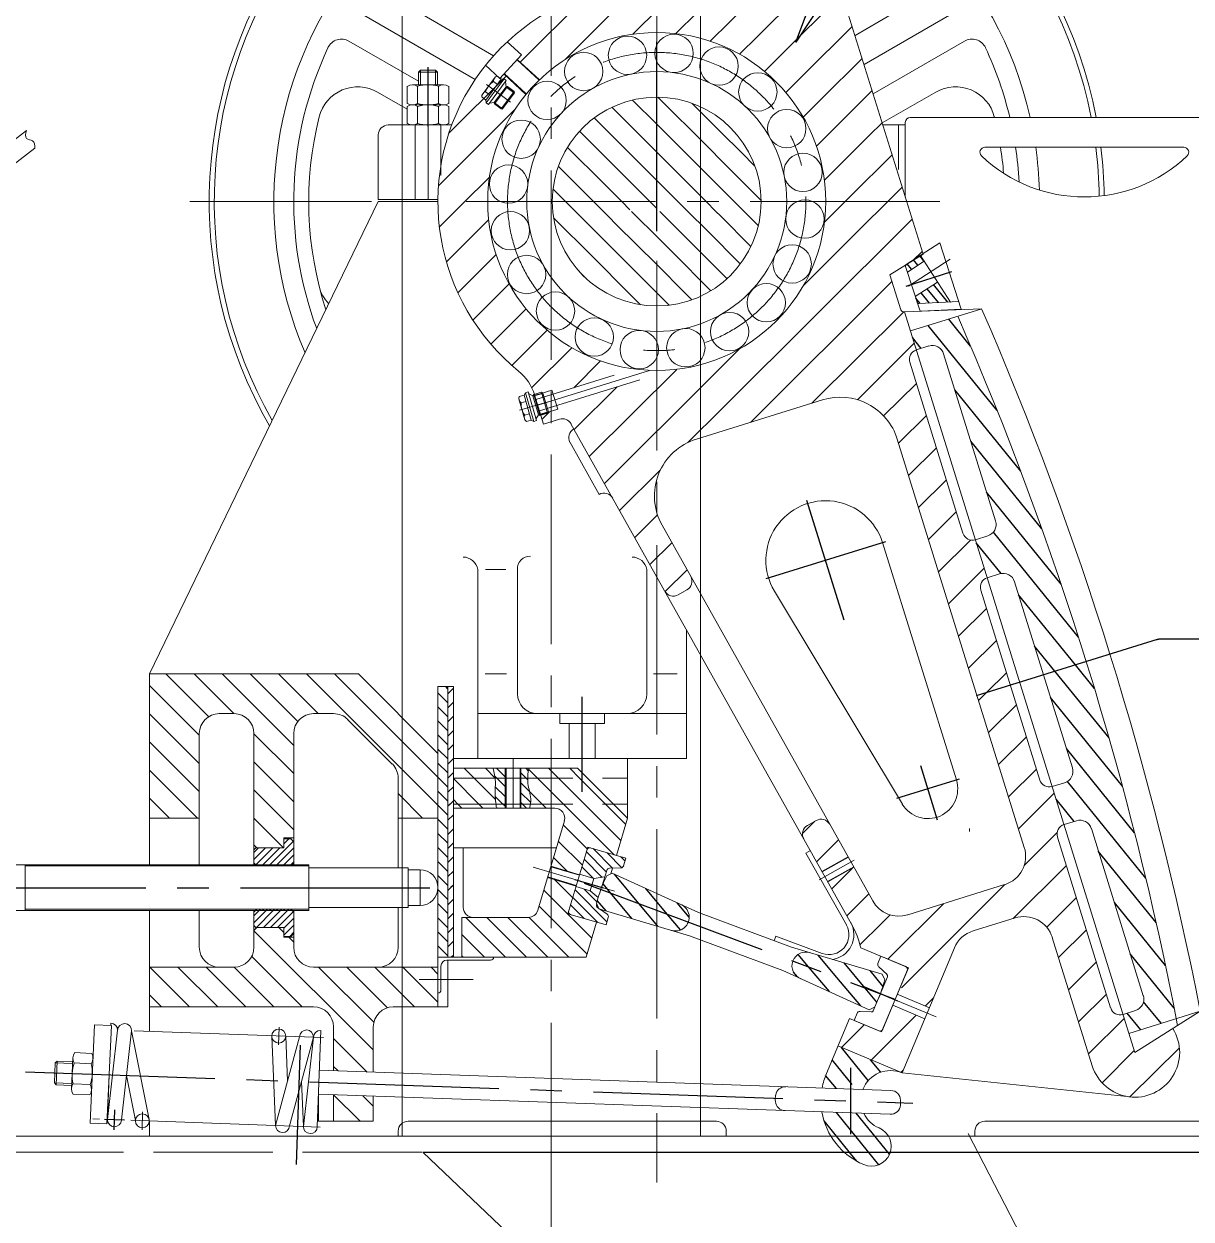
# Model space of a CAD drawing. Header units: millimetres. Extents: x 163705 to 1616509, y 81827 to 302547.
# Drawn here: x 1443355 to 1444529, y 142976 to 144178 of the extents above; entities that cross this region are included whole.
import ezdxf

# ---------------------------------------------------------------- set-up
doc = ezdxf.new("R2010")
doc.units = ezdxf.units.MM
doc.header["$LTSCALE"] = 10
for name, pattern in [('ACAD_ISO02W100', [15, 12, -3]), ('ACAD_ISO05W100', [33, 24, -3, 0, -3, 0, -3]), ('CENTER2', [28.575, 19.05, -3.175, 3.175, -3.175])]:
    doc.linetypes.add(name, pattern=pattern)
for name, color, linetype, lineweight in [('1-中心线', 1, 'CENTER2', 0), ('1-剖面线', 8, 'Continuous', 0), ('1-双点线', 8, 'ACAD_ISO05W100', 0), ('1-填充', 8, 'Continuous', 18), ('1-建筑轮廓', 7, 'Continuous', 20), ('1-虚线', 8, 'ACAD_ISO02W100', 0), ('1-设备轮廓', 2, 'Continuous', 18), ('1-钢构', 6, 'Continuous', 0)]:
    doc.layers.add(name, color=color, linetype=linetype, lineweight=lineweight)

# ---------------------------------------------------------------- blocks, each defined once
blk = doc.blocks.new('*U291')
for p, q in [((0, 2400), (0, 0)), ((300, 2400), (300, 0)), ((0, 0), (300, 0))]:
    blk.add_line(p, q)
at = {"layer": '1-中心线'}
blk.add_line((150, 2400), (150, 0), dxfattribs=at)
blk = doc.blocks.new('*U297')
blk.add_line((0, 350), (8100, 350))
at = {"layer": '1-虚线'}
blk.add_line((0, 334), (8100, 334), dxfattribs=at)
blk = doc.blocks.new('G$C380563A6')
for p, q in [((788.8, 74.9), (-11.2, 834.8)), ((-11.2, 834.8), (1088.8, 834.8)), ((1088.8, 0), (1088.8, 834.8)), ((788.8, 0), (788.8, 74.9)), ((788.8, 74.9), (1088.8, 74.9)), ((1088.8, 0), (1088.8, 74.9)), ((1088.8, 0), (788.8, 0))]:
    blk.add_line(p, q)
at = {"layer": '1-中心线'}
for p, q in [((538.8, 1160.3), (538.8, 1157.3)), ((537.4, 853.5), (940.2, 72.3)), ((938.8, -3), (938.8, 77.9))]:
    blk.add_line(p, q, dxfattribs=at)
blk = doc.blocks.new('CAXBLOCK16', base_point=(-1953.9, 1135.4))
at = {"layer": '1-设备轮廓', "lineweight": 25}
for p, q in [((-568.2, 112.6), (-567.4, 111.8)), ((-561.6, 113), (-560.4, 111.8)), ((-554.6, 113), (-553.4, 111.8)), ((-547.6, 113), (-546.5, 111.8)), ((-540.7, 113), (-539.5, 111.8))]:
    blk.add_line(p, q, dxfattribs=at)
blk = doc.blocks.new('CAXBLOCK17')
at = {"layer": '1-填充', "lineweight": 25}
for p, q in [((-570.3, 181.3), (-546.7, 157.8)), ((-565.7, 183.8), (-560.8, 178.9)), ((-570.8, 174.8), (-553.8, 157.8)), ((-556.7, 174.8), (-539.7, 157.8)), ((-549.6, 174.8), (-532.6, 157.8)), ((-542.5, 174.8), (-530.8, 163)), ((-535.5, 174.8), (-530.8, 170.1)), ((-570.8, 167.7), (-560.9, 157.8)), ((-570.8, 160.6), (-568, 157.8))]:
    blk.add_line(p, q, dxfattribs=at)
blk = doc.blocks.new('CAXBLOCK18')
at = {"layer": '1-填充', "lineweight": 25}
for p, q in [((-570.2, 110.6), (-554.5, 94.8)), ((-564.4, 111.8), (-547.4, 94.8)), ((-557.3, 111.8), (-540.3, 94.8)), ((-550.2, 111.8), (-533.2, 94.8)), ((-543.2, 111.8), (-530.8, 99.4)), ((-536.1, 111.8), (-530.8, 106.5)), ((-570.8, 104.1), (-560.8, 94.1)), ((-570.8, 97), (-560.8, 87)), ((-570.8, 89.9), (-566.7, 85.8))]:
    blk.add_line(p, q, dxfattribs=at)
blk = doc.blocks.new('CAXBLOCK19')
at = {"layer": '1-设备轮廓', "lineweight": 25}
for p, q in [((-565.6, 113), (-564.4, 111.8)), ((-558.5, 113), (-557.3, 111.8)), ((-551.4, 113), (-550.2, 111.8)), ((-544.4, 113), (-543.2, 111.8)), ((-537.3, 113), (-536.1, 111.8))]:
    blk.add_line(p, q, dxfattribs=at)
blk = doc.blocks.new('CAXBLOCK20', base_point=(-1175.4, 21.9))
at = {"layer": '1-中心线', "lineweight": 25}
blk.add_line((-1178.2, 20.7), (-1145, 34.6), dxfattribs=at)
at = {"layer": '1-设备轮廓'}
for p, q in [((-1186.2, 55.3), (-1161.3, 65.8)), ((-1161.3, 65.8), (-1158.2, 58.5)), ((-1187.8, 51.4), (-1163.1, -7.6)), ((-1159, 55.1), (-1167.4, 47.5)), ((-1167.9, 45.2), (-1153.5, 10.9)), ((-1159.1, -9.2), (-1134.2, 1.2)), ((-1140.2, 10.3), (-1151.5, 9.7)), ((-1137.3, 8.5), (-1134.2, 1.2))]:
    blk.add_line(p, q, dxfattribs=at)
for centre, radius, start, end in [((-1185, 52.6), 3, 112.7204, 202.7204), ((-1161, 57.3), 3, 312.3742, 22.7204), ((-1166, 46), 2, 132.3742, 202.7204), ((-1151.6, 11.7), 2, 202.7204, 273.0665), ((-1140.1, 7.3), 3, 22.7204, 93.0665), ((-1160.3, -6.5), 3, 202.7204, 292.7204)]:
    blk.add_arc(centre, radius, start, end, dxfattribs=at)
blk = doc.blocks.new('CAXBLOCK21')
at = {"layer": '1-填充', "lineweight": 25}
for p, q in [((-986.8, 880.1), (-937, 929.9)), ((-935.8, 902.8), (-911.5, 927)), ((-1000.4, 894.8), (-971.6, 923.6)), ((-913.4, 896.9), (-890.6, 919.7)), ((-973.2, 865.4), (-935.8, 902.8)), ((-892.9, 889.1), (-873, 909)), ((-1021.1, 874.1), (-1000.4, 894.8)), ((-935.8, 874.5), (-913.4, 896.9)), ((-919.4, 834.3), (-858.2, 895.6)), ((-1003.1, 863.7), (-986.8, 880.1)), ((-926.1, 855.9), (-892.9, 889.1)), ((-852.5, 872.9), (-846, 879.4)), ((-1034.5, 860.6), (-1021.1, 874.1)), ((-959.6, 850.7), (-935.8, 874.5)), ((-876.2, 849.3), (-852.5, 872.9)), ((-1016.8, 850.1), (-1003.1, 863.7)), ((-985.2, 853.4), (-973.2, 865.4)), ((-935.8, 846.2), (-926.1, 855.9)), ((-872.3, 824.8), (-836.9, 860.2)), ((-1040.8, 826.1), (-1016.8, 850.1)), ((-1013.7, 824.8), (-995.2, 843.3)), ((-995.2, 843.3), (-985.2, 853.4)), ((-973.7, 836.6), (-967.3, 843)), ((-967.3, 843), (-959.6, 850.7)), ((-946, 836), (-935.8, 846.2)), ((-900.6, 824.8), (-876.2, 849.3)), ((-985.4, 824.8), (-973.7, 836.6)), ((-957.2, 824.8), (-952.1, 829.9)), ((-952.1, 829.9), (-949.3, 832.7)), ((-949.3, 832.7), (-946, 836)), ((-928.9, 824.8), (-919.4, 834.3)), ((-844, 824.8), (-831.5, 837.4)), ((-1023.7, 814.8), (-1013.7, 824.8)), ((-995.4, 814.8), (-985.4, 824.8)), ((-967.2, 814.8), (-963.4, 818.6)), ((-963.4, 818.6), (-957.2, 824.8)), ((-935.8, 817.9), (-931.6, 822.2)), ((-931.4, 822.3), (-930.5, 823.2)), ((-930.5, 823.2), (-928.9, 824.8)), ((-908.9, 816.5), (-900.6, 824.8)), ((-882.3, 814.8), (-872.3, 824.8)), ((-854, 814.8), (-844, 824.8)), ((-1036.5, 802.1), (-1023.7, 814.8)), ((-1030.6, 779.7), (-999.9, 810.4)), ((-1006.5, 747.2), (-938.9, 814.8)), ((-999.9, 810.4), (-995.4, 814.8)), ((-986.4, 795.7), (-967.2, 814.8)), ((-938.9, 814.8), (-938.9, 814.8)), ((-935.8, 789.6), (-913.5, 812)), ((-913.5, 812), (-910.6, 814.8)), ((-895.5, 801.6), (-887.4, 809.8)), ((-887.4, 809.8), (-882.3, 814.8)), ((-865.8, 803.1), (-854, 814.8)), ((-844.2, 796.4), (-832, 808.5)), ((-1038, 800.6), (-1036.5, 802.1)), ((-1020, 762), (-986.4, 795.7)), ((-935.8, 761.4), (-895.5, 801.6)), ((-877.6, 791.3), (-865.8, 803.1)), ((-859.7, 780.9), (-844.2, 796.4)), ((-951.7, 773.8), (-935.8, 789.6)), ((-935.8, 733.1), (-877.6, 791.3)), ((-990.3, 735.1), (-951.7, 773.8)), ((-919.5, 721.1), (-859.7, 780.9)), ((-964.5, 732.7), (-935.8, 761.4)), ((-865.3, 747), (-857.9, 754.4)), ((-971.2, 726), (-964.5, 732.7)), ((-948.3, 720.6), (-935.8, 733.1))]:
    blk.add_line(p, q, dxfattribs=at)
blk = doc.blocks.new('CAXBLOCK22')
at = {"layer": '1-填充', "lineweight": 25}
for p, q in [((-806.9, 252.4), (-804.5, 254.8)), ((-783.3, 246.3), (-774.8, 254.8)), ((-806.1, 243.3), (-804.6, 244.8)), ((-804.6, 244.8), (-799.3, 250.1)), ((-783.3, 236.4), (-774.9, 244.8)), ((-774.9, 244.8), (-773, 246.8)), ((-808.9, 220.7), (-799.3, 230.3)), ((-807.9, 231.6), (-799.3, 240.2)), ((-783.3, 226.5), (-773.5, 236.3)), ((-804.9, 214.8), (-800.9, 218.8)), ((-800.9, 218.8), (-799.3, 220.4)), ((-783.3, 216.6), (-781.1, 218.8)), ((-781.1, 218.8), (-773.4, 226.5)), ((-775.2, 214.8), (-774.8, 215.2))]:
    blk.add_line(p, q, dxfattribs=at)
blk = doc.blocks.new('CAXBLOCK23')
at = {"layer": '1-填充', "lineweight": 25}
for p, q in [((-858.3, 244.8), (-848.3, 254.8)), ((-837.1, 244.8), (-827.1, 254.8)), ((-815.9, 244.8), (-807.1, 253.6)), ((-773.2, 245), (-763.5, 254.8)), ((-752.3, 244.8), (-742.3, 254.8)), ((-884.3, 218.8), (-858.3, 244.8)), ((-863.1, 218.8), (-837.1, 244.8)), ((-841.9, 218.8), (-815.9, 244.8)), ((-773.6, 223.4), (-752.3, 244.8)), ((-757, 218.8), (-731.3, 244.5)), ((-820.7, 218.8), (-807.9, 231.6)), ((-904.5, 198.6), (-884.3, 218.8)), ((-899.7, 182.3), (-863.1, 218.8)), ((-893, 167.7), (-841.9, 218.8)), ((-824.7, 214.8), (-820.7, 218.8)), ((-761, 214.8), (-757, 218.8)), ((-739.8, 214.8), (-735.8, 218.8)), ((-735.8, 218.8), (-731.3, 223.3)), ((-865.8, 173.7), (-841.7, 197.8)), ((-861, 157.3), (-836.8, 181.4)), ((-845.5, 151.6), (-832, 165.1)), ((-870.6, 84.1), (-822.3, 132.3)), ((-851.3, 124.6), (-833.2, 142.7)), ((-865.7, 67.7), (-817.5, 116)), ((-847.4, 64.8), (-807.4, 104.8)), ((-826.2, 64.8), (-786.2, 104.8)), ((-805, 64.8), (-765, 104.8)), ((-783.8, 64.8), (-743.8, 104.8)), ((-762.6, 64.8), (-739.9, 87.5)), ((-741.3, 64.8), (-739.9, 66.3))]:
    blk.add_line(p, q, dxfattribs=at)
blk = doc.blocks.new('CAXBLOCK24')
at = {"layer": '1-填充', "lineweight": 25}
for p, q in [((-725.8, 334.9), (-723.6, 337.2)), ((-725.8, 320.8), (-715.8, 330.8)), ((-725.8, 306.7), (-715.8, 316.7)), ((-725.8, 292.5), (-715.8, 302.5)), ((-725.8, 278.4), (-715.8, 288.4)), ((-725.8, 264.2), (-715.8, 274.2)), ((-725.8, 250.1), (-715.8, 260.1)), ((-725.8, 235.9), (-715.8, 245.9)), ((-725.8, 221.8), (-715.8, 231.8)), ((-725.8, 207.7), (-715.8, 217.7)), ((-725.8, 193.5), (-715.8, 203.5)), ((-725.8, 179.4), (-715.8, 189.4)), ((-725.8, 165.2), (-715.8, 175.2)), ((-725.8, 151.1), (-715.8, 161.1)), ((-725.8, 136.9), (-715.8, 146.9)), ((-725.8, 122.8), (-715.8, 132.8)), ((-725.8, 108.7), (-715.8, 118.7)), ((-725.8, 94.5), (-715.8, 104.5)), ((-725.8, 80.4), (-715.8, 90.4)), ((-725.8, 66.2), (-715.8, 76.2))]:
    blk.add_line(p, q, dxfattribs=at)
blk = doc.blocks.new('CAXBLOCK25')
at = {"layer": '1-填充', "lineweight": 25}
for p, q in [((-731.3, 335.3), (-725.8, 329.8)), ((-731.3, 321.2), (-725.8, 315.6)), ((-731.3, 307.1), (-725.8, 301.5)), ((-731.3, 292.9), (-725.8, 287.3)), ((-731.3, 278.8), (-725.8, 273.2)), ((-731.3, 264.6), (-725.8, 259.1)), ((-731.3, 250.5), (-725.8, 244.9)), ((-731.3, 236.3), (-725.8, 230.8)), ((-731.3, 222.2), (-728, 218.8)), ((-728, 218.8), (-725.8, 216.6)), ((-731.3, 208.1), (-725.8, 202.5)), ((-731.3, 193.9), (-725.8, 188.3)), ((-731.3, 179.8), (-725.8, 174.2)), ((-731.3, 165.6), (-725.8, 160.1)), ((-731.3, 151.5), (-725.8, 145.9)), ((-731.3, 137.3), (-728.8, 134.8)), ((-728.8, 134.8), (-725.8, 131.8)), ((-731.3, 123.2), (-725.8, 117.6)), ((-731.3, 109), (-725.8, 103.5)), ((-731.3, 94.9), (-725.8, 89.3)), ((-731.3, 80.8), (-725.8, 75.2)), ((-731.3, 66.6), (-729.5, 64.8))]:
    blk.add_line(p, q, dxfattribs=at)
blk = doc.blocks.new('CAXBLOCK29')
at = {"layer": '1-填充', "lineweight": 25}
for p, q in [((-1267.3, 331), (-1259.4, 323.1)), ((-1297.5, 318.7), (-1269.5, 290.8)), ((-1307.5, 286.3), (-1279.5, 258.5)), ((-1317.6, 254), (-1289.6, 226.1)), ((-1335.6, 229.7), (-1299.7, 193.8)), ((-1094.9, 201.5), (-1082.4, 189.1)), ((-1338.5, 190.2), (-1305.3, 157.1)), ((-1118.6, 182.8), (-1096.6, 160.8)), ((-1347.8, 157), (-1294.3, 103.7)), ((-1286, 137.8), (-1181.8, 34)), ((-1357.8, 124.7), (-1328, 95)), ((-1224.2, 118.6), (-1171.7, 66.3)), ((-1170.4, 107.4), (-1161.7, 98.7)), ((-1367.9, 92.4), (-1339.9, 64.5)), ((-1377.9, 60), (-1349.9, 32.1)), ((-1388, 27.7), (-1360, -0.2)), ((-1214.3, 24), (-1205.9, 15.6)), ((-1406, 3.3), (-1370.1, -32.5)), ((-1461.5, -26.2), (-1411.7, -75.7)), ((-1416.1, -29), (-1383.6, -61.4))]:
    blk.add_line(p, q, dxfattribs=at)
blk = doc.blocks.new('CAXBLOCK30')
at = {"layer": '1-设备轮廓', "lineweight": 25}
for p, q in [((-1196.7, 6.5), (-1191.9, 1.7)), ((-1191.9, 1.7), (-1151.5, -38.6)), ((-1144.5, -3.1), (-1121.5, -26)), ((-1183.8, -48.7), (-1181.4, -51.1))]:
    blk.add_line(p, q, dxfattribs=at)
blk = doc.blocks.new('CAXBLOCK31')
at = {"layer": '1-填充', "lineweight": 25}
for p, q in [((-1132.6, 154.4), (-1111.8, 133.7)), ((-1149.1, 128.5), (-1127, 106.5)), ((-1161.7, 98.7), (-1140.2, 77.3)), ((-1171.7, 66.3), (-1168.2, 62.8))]:
    blk.add_line(p, q, dxfattribs=at)
blk = doc.blocks.new('CAXBLOCK32')
at = {"layer": '1-填充', "lineweight": 25}
for p, q in [((-1094.3, 1048), (-1037.4, 991.3)), ((-997.3, 1036.1), (-976.7, 1015.5)), ((-962.1, 1043.3), (-938.5, 1019.8)), ((-920.6, 1044.3), (-890.8, 1014.6)), ((-867.8, 1034.1), (-798.6, 965.1)), ((-1122.2, 1033.5), (-1062, 973.5)), ((-1032.5, 1028.8), (-1009.2, 1005.5)), ((-976.7, 1015.5), (-954.9, 993.8)), ((-938.5, 1019.8), (-911.7, 993.1)), ((-890.8, 1014.6), (-880.1, 1003.9)), ((-1132.3, 1001.1), (-1083.3, 952.4)), ((-1009.2, 1005.5), (-989.7, 986.1)), ((-880.1, 1003.9), (-843.9, 967.9)), ((-1037.4, 991.3), (-1019.1, 973)), ((-1142.4, 968.8), (-1101.3, 927.9)), ((-1062, 973.5), (-1044.2, 955.8)), ((-784.4, 951), (-726.8, 893.6)), ((-1152.4, 936.5), (-1115.8, 900)), ((-793.1, 917.3), (-746.2, 870.6)), ((-1162.5, 904.2), (-1149.6, 891.4)), ((-1149.6, 891.4), (-1126, 867.8)), ((-1172.5, 871.8), (-1130.7, 830.2)), ((-1126, 867.8), (-1104.4, 846.3)), ((-746.2, 870.6), (-716.4, 840.8)), ((-767.6, 849.5), (-740.8, 822.8)), ((-1182.6, 839.5), (-1126.4, 783.5)), ((-1130.7, 830.2), (-1104.5, 804.1)), ((-740.8, 822.8), (-717.3, 799.4)), ((-1192.6, 807.2), (-1000.8, 616)), ((-766.8, 806.4), (-745, 784.6)), ((-1126.4, 783.5), (-1125, 782.1)), ((-1125, 782.1), (-1083.6, 740.9)), ((-745, 784.6), (-724.3, 764.1)), ((-1202.7, 774.8), (-1193.7, 765.9)), ((-774.4, 771.5), (-735.8, 733.1)), ((-1172.3, 744.6), (-1030.1, 602.8)), ((-787.3, 742.1), (-750.8, 705.7)), ((-1183.9, 713.7), (-1091.9, 622)), ((-804.5, 716.9), (-768.9, 681.4)), ((-825.5, 695.5), (-790, 660.1)), ((-1194.8, 682.3), (-1137.8, 625.5)), ((-1019.2, 676.7), (-990.7, 648.3)), ((-850.4, 677.9), (-810.1, 637.7)), ((-879.4, 664.5), (-852.5, 637.6)), ((-956, 656), (-868, 568.4)), ((-1196.9, 642), (-1164, 609.3)), ((-990.7, 648.3), (-883.3, 541.2)), ((-896, 638.6), (-852.8, 595.6)), ((-1000.8, 616), (-967.2, 582.5)), ((-828, 613.3), (-820.6, 605.9)), ((-1207, 609.7), (-1179, 581.8)), ((-1217, 577.3), (-1189, 549.4)), ((-939.7, 555.1), (-898.5, 514.1)), ((-1227.1, 545), (-1199.1, 517.1)), ((-1237.1, 512.7), (-1209.1, 484.8)), ((-936.6, 509.7), (-913.7, 486.9)), ((-1251.3, 484.4), (-1219.2, 452.5)), ((-951, 481.7), (-929, 459.7)), ((-1265.2, 456), (-1229.3, 420.1)), ((-966.3, 454.5), (-944.2, 432.6)), ((-1267.3, 415.7), (-1239.3, 387.8)), ((-1277.4, 383.3), (-1249.4, 355.5)), ((-1287.4, 351), (-1267.3, 331))]:
    blk.add_line(p, q, dxfattribs=at)
blk = doc.blocks.new('CAXBLOCK33')
at = {"layer": '1-填充', "lineweight": 25}
for p, q in [((-1083.3, 952.4), (-1065.6, 934.7)), ((-1101.3, 927.9), (-1083.1, 909.7)), ((-1115.8, 900), (-1096.4, 880.6))]:
    blk.add_line(p, q, dxfattribs=at)
blk = doc.blocks.new('CAXBLOCK34')
at = {"layer": '1-填充', "lineweight": 25}
for p, q in [((-1278.1, 614.8), (-1208.9, 700.2)), ((-1251.5, 679.4), (-1229.4, 706.6)), ((-1201.8, 677.2), (-1193.1, 688)), ((-1301.8, 553.8), (-1235.6, 635.5)), ((-1323.2, 495.7), (-1251.6, 584)), ((-1342.5, 440.1), (-1267.6, 532.4)), ((-1360, 386.6), (-1274.4, 492.3)), ((-1282.3, 450.7), (-1257.2, 481.7)), ((-1356.8, 358.8), (-1299.7, 429.3)), ((-1336.2, 352.4), (-1315.8, 377.7))]:
    blk.add_line(p, q, dxfattribs=at)
blk = doc.blocks.new('CAXBLOCK35')
at = {"layer": '1-填充', "lineweight": 25}
for p, q in [((-1390.7, 285.3), (-1336.2, 352.4)), ((-1376, 335.1), (-1356.8, 358.8)), ((-1404.1, 237), (-1331.8, 326.1)), ((-1416.4, 190), (-1347.8, 274.6)), ((-1427.6, 144.3), (-1348.8, 241.6)), ((-1355.7, 201.4), (-1337.4, 223.9)), ((-1438, 99.8), (-1379.9, 171.4)), ((-1447.5, 56.3), (-1396, 119.9)), ((-1456.2, 13.7), (-1412, 68.3)), ((-1443, -1.7), (-1425.4, 20)), ((-1422.5, -8.1), (-1409, 8.5))]:
    blk.add_line(p, q, dxfattribs=at)
blk = doc.blocks.new('CAXBLOCK36')
at = {"layer": '1-填充', "lineweight": 25}
for p, q in [((-1148.6, -59.3), (-1121.6, -26.1)), ((-1161.1, -50.9), (-1150.9, -38.3)), ((-1132.3, -63.1), (-1112.3, -38.3)), ((-1116.5, -67.3), (-1105.7, -54.1)), ((-1170, -133.4), (-1136.5, -92.1)), ((-1130.8, -108.8), (-1116.6, -91.4)), ((-1130.8, -132.7), (-1104.1, -99.7)), ((-1159.2, -143.9), (-1130.8, -108.8)), ((-1137.2, -140.5), (-1130.8, -132.7))]:
    blk.add_line(p, q, dxfattribs=at)
blk = doc.blocks.new('CAXBLOCK37')
at = {"layer": '1-填充', "lineweight": 25}
for p, q in [((-715.8, 217.7), (-583.6, 349.8)), ((-715.8, 245.9), (-611.9, 349.8)), ((-595.3, 309.8), (-555.3, 349.8)), ((-574.9, 302), (-527, 349.8)), ((-570.8, 277.8), (-498.8, 349.8)), ((-510.5, 309.8), (-470.5, 349.8)), ((-485.2, 306.8), (-442.2, 349.8)), ((-475.8, 288), (-425.8, 338)), ((-475.8, 259.7), (-425.8, 309.7)), ((-570.8, 249.5), (-530.8, 289.5)), ((-475.8, 231.4), (-425.8, 281.4)), ((-570.8, 221.2), (-530.8, 261.2)), ((-474, 204.8), (-425.8, 253.1)), ((-700.3, 204.8), (-675.8, 229.4)), ((-570.8, 192.9), (-530.8, 233)), ((-445.8, 204.8), (-425.8, 224.8)), ((-560.6, 174.8), (-530.8, 204.7)), ((-650.8, -28.5), (-530.8, 91.5)), ((-570.8, 79.8), (-565.8, 84.8)), ((-560.8, 89.8), (-555.8, 94.8)), ((-579.2, 14.8), (-528.5, 65.5)), ((-715.8, 19.7), (-680.6, 54.8)), ((-715.8, 47.9), (-708.9, 54.8)), ((-692.3, 14.8), (-652.3, 54.8)), ((-664.9, 13.9), (-624.1, 54.8)), ((-651.3, -0.7), (-595.8, 54.8)), ((-550.9, 14.8), (-510.9, 54.8)), ((-522.6, 14.8), (-482.6, 54.8)), ((-494.3, 14.8), (-454.3, 54.8)), ((-466.1, 14.8), (-426.1, 54.8)), ((-437.8, 14.8), (-425.8, 26.8)), ((-644.7, -50.7), (-610.8, -16.8)), ((-615.3, -49.6), (-610.8, -45.1)), ((-650.8, -85.1), (-640.2, -74.5)), ((-637.6, -100.2), (-610.9, -73.5))]:
    blk.add_line(p, q, dxfattribs=at)
blk = doc.blocks.new('CAXBLOCK46')
at = {"layer": '1-填充', "lineweight": 25}
for p, q in [((-917.7, 118.9), (-893.2, 148.2)), ((-946.2, 108.2), (-924.8, 133.8)), ((-889.2, 129.5), (-881.8, 138.5)), ((-910.9, 103.7), (-889.2, 129.5)), ((-884.8, 111.4), (-876, 122)), ((-968.5, 105), (-956.3, 119.5)), ((-959.6, 92.2), (-946.2, 108.2)), ((-936.9, 95.9), (-917.7, 118.9)), ((-1117, 44.4), (-1098.3, 66.8)), ((-1088.5, 55), (-1078, 67.6)), ((-1163.3, 35.8), (-1150.4, 51.3)), ((-1145.5, 33.7), (-1124.3, 59)), ((-1109.4, 30.2), (-1088.5, 55)), ((-1077.3, 45), (-1073.4, 49.8)), ((-1140.9, 15.8), (-1117, 44.4)), ((-1157.2, 19.7), (-1145.5, 33.7))]:
    blk.add_line(p, q, dxfattribs=at)
blk = doc.blocks.new('CAXBLOCK47')
at = {"layer": '1-填充', "lineweight": 25}
for p, q in [((-900.8, 154.8), (-885.9, 169.8)), ((-891.4, 154.3), (-871.9, 174)), ((-885.1, 150.7), (-865, 171)), ((-904, 161.5), (-899.8, 165.7)), ((-880.8, 145.1), (-862.8, 163.3)), ((-871.8, 144.3), (-860.5, 155.7)), ((-885.8, 100.3), (-853.7, 132.7)), ((-876, 120.1), (-862.9, 133.4)), ((-876.6, 99.6), (-851.4, 125)), ((-862.7, 103.7), (-849.2, 117.4)), ((-848.5, 108.1), (-847.8, 108.8))]:
    blk.add_line(p, q, dxfattribs=at)
blk = doc.blocks.new('CAXBLOCK48')
at = {"layer": '1-填充', "lineweight": 25}
for p, q in [((-1204.1, 765.7), (-1200.5, 770.2)), ((-1198.4, 760.8), (-1194.1, 766.1)), ((-1192.1, 756.7), (-1187.8, 762.1))]:
    blk.add_line(p, q, dxfattribs=at)
blk = doc.blocks.new('CAXBLOCK49')
at = {"layer": '1-填充', "lineweight": 25}
for p, q in [((-1228.6, 723.6), (-1214.3, 741.3)), ((-1219.3, 723.2), (-1207.9, 737.2)), ((-1210, 722.7), (-1201.6, 733.1)), ((-1200.8, 722.2), (-1196.4, 727.6))]:
    blk.add_line(p, q, dxfattribs=at)
blk = doc.blocks.new('A$Cdf153d90')
at = {"layer": '1-中心线'}
for p, q in [((949, 1502.7), (949, 4.3)), ((1120.1, 1108.8), (1096, 1090.8)), ((1179, 993), (1179, 1068)), ((664.4, 991), (1418.4, 991)), ((653.8, 933.1), (695.9, 905.9)), ((956.4, 821.1), (1068.6, 786.2)), ((1087.1, 781.3), (1058.3, 789.6)), ((1093.5, 430.9), (1093.5, 380.9)), ((750.3, 328.5), (785.5, 308.7)), ((991.6, 297.3), (1073.1, 321.4)), ((1187, 318.9), (1187, 282.9)), ((1133.7, 208.4), (1187.8, 208.4)), ((668.1, 170.8), (741.7, 201.5)), ((1284.2, 150.1), (1505.4, 157.9)), ((1328.8, 160.6), (1329.5, 142.7)), ((1466, 75.4), (1466.6, 57.4)), ((1287.3, 60.1), (1516.1, 68.2))]:
    blk.add_line(p, q, dxfattribs=at)
at = {"layer": '1-中心线', "lineweight": 25}
for p, q in [((949, 961.1), (949, 1278.9)), ((1179, 1066.4), (1179, 1126)), ((698.2, 905.8), (652.3, 920.6)), ((760.5, 570), (797.9, 690.3)), ((719, 648.8), (839.3, 611.4)), ((443, 551), (256.2, 551)), ((445.9, 550.5), (653.3, 486)), ((1024, 397.2), (1024, 492.9)), ((666.5, 368.8), (683.5, 423.5)), ((644.7, 410.1), (707.8, 390.5)), ((1021.8, 305.5), (709.4, 188.7)), ((1031.2, 309), (1002.7, 300.6)), ((1177.1, 300.3), (1663.9, 300.3)), ((1307.4, 142.4), (1311.7, 22.3)), ((1583.7, 115.6), (691.3, 84.1)), ((754, 119.6), (754, 52.9)), ((1494.6, 57.4), (1493.9, 77.4)), ((1484.3, 67.1), (1504.3, 67.8))]:
    blk.add_line(p, q, dxfattribs=at)
at = {"layer": '1-中心线'}
blk.add_circle((949, 991), 150, dxfattribs=at)
at = {"layer": '1-中心线', "lineweight": 25}
blk.add_arc((443, 541), 10, 72.7204, 90, dxfattribs=at)
at = {"layer": '1-剖面线'}
for p, q in [((1066.9, 1113.5), (1089.2, 1134)), ((1080.5, 1098.8), (1102.8, 1119.3)), ((1171.3, 1123), (1171.3, 1108.4)), ((1186.7, 1123), (1186.7, 1108.4)), ((1054.4, 801.1), (1071.6, 795.8)), ((1048.5, 782), (1065.6, 776.7)), ((1085.5, 420.9), (1085.5, 380.9)), ((1101.5, 420.9), (1101.5, 380.9)), ((756.6, 331.8), (782.8, 317.2)), ((750.7, 321.4), (776.9, 306.7)), ((1315.8, 277.9), (1352.2, 277.9)), ((1554, 124.7), (1536.4, 124)), ((1554.7, 104.5), (1537.3, 103.9))]:
    blk.add_line(p, q, dxfattribs=at)
at = {"layer": '1-剖面线', "lineweight": 25}
for p, q in [((1100.5, 1106.5), (1092.1, 1100.2)), ((1112.4, 1090.7), (1104, 1084.4)), ((1073.5, 795.5), (1063.4, 798.4)), ((1068, 776.5), (1057.9, 779.4))]:
    blk.add_line(p, q, dxfattribs=at)
at = {"layer": '1-剖面线'}
for points, knots in [([(1077.5, 420.9), (1078.6, 415.9), (1079.7, 405.4), (1074.8, 392.4), (1076.1, 384), (1077, 380.9)], [0, 0, 0, 0, 15.443249, 31.013968, 40.497106, 40.497106, 40.497106, 40.497106]), ([(1113.8, 420.9), (1112.4, 416.6), (1110.6, 408.1), (1112, 394.7), (1110.9, 385.8), (1110, 380.9)], [0, 0, 0, 0, 13.613766, 25.653849, 40.377846, 40.377846, 40.377846, 40.377846])]:
    blk.add_open_spline(points, degree=3, knots=knots, dxfattribs=at)
at = {"layer": '1-虚线'}
for p, q in [((706, 1023.3), (706, 1068)), ((1166, 1017.2), (1166, 1068)), ((1192, 993), (1192, 1068)), ((1001.5, 465.9), (1001.5, 475.9)), ((1046.5, 465.9), (1046.5, 475.9)), ((1001.5, 465.9), (1046.5, 465.9)), ((1011, 430.9), (1011, 465.9)), ((1037, 430.9), (1037, 465.9)), ((1153.5, 410.9), (978.5, 410.9)), ((1153.5, 384.9), (978.5, 384.9)), ((1026.6, 313.9), (1055.4, 322.5)), ((1026.8, 313.3), (1055.6, 321.8)), ((1029.9, 303.1), (1058.6, 311.6)), ((1030, 302.4), (1058.8, 311))]:
    blk.add_line(p, q, dxfattribs=at)
at = {"layer": '1-设备轮廓'}
for p, q in [((769.2, 1220.8), (681.2, 938.1)), ((740.5, 1128.7), (654.5, 1178.3)), ((749.6, 1158.1), (713.3, 1179)), ((1113, 1137.6), (1184.7, 1179)), ((1131.6, 1113.7), (1243.5, 1178.3)), ((731.4, 1099.3), (639.5, 1152.4)), ((1085.1, 1138.4), (1099.4, 1151.6)), ((1188.7, 1112.1), (1258.5, 1152.4)), ((1067.3, 1113.1), (1089.5, 1133.6)), ((1085.1, 1138.4), (1106.8, 1114.9)), ((1080.2, 1099.2), (1102.4, 1119.7)), ((1106.8, 1114.9), (1121.1, 1128.1)), ((1169.3, 1121), (1171.3, 1123)), ((1169.3, 1108.4), (1169.3, 1121)), ((1188.7, 1121), (1169.3, 1121)), ((1171.3, 1123), (1186.7, 1123)), ((1188.7, 1121), (1186.7, 1123)), ((1188.7, 1108.4), (1188.7, 1121)), ((1099, 1106.8), (1092.3, 1101.8)), ((1099, 1106.8), (1100.5, 1106.5)), ((1112.1, 1089.1), (1099, 1106.8)), ((1102.5, 1114.4), (1100.3, 1112.7)), ((1118.2, 1088.7), (1100.3, 1112.7)), ((1100.5, 1106.5), (1101.2, 1111.4)), ((1112.4, 1090.7), (1100.5, 1106.5)), ((1105.3, 1114), (1102.5, 1114.4)), ((1120.4, 1090.3), (1102.5, 1114.4)), ((1109.4, 1117), (1105.3, 1114)), ((1120.8, 1093.1), (1105.3, 1114)), ((1113.3, 1111.8), (1109.2, 1108.7)), ((1111.4, 1116.1), (1109.4, 1117)), ((1124.7, 1098.4), (1111.4, 1116.1)), ((1158.2, 1106.9), (1158.2, 1089.7)), ((1194.6, 1108.4), (1163.4, 1108.4)), ((1168.6, 1089.7), (1168.6, 1106.9)), ((1189.4, 1089.7), (1189.4, 1106.9)), ((1199.8, 1106.9), (1199.8, 1089.7)), ((722.2, 1070), (668.3, 1101.1)), ((1092.1, 1100.2), (1092.3, 1101.8)), ((1104, 1084.4), (1092.1, 1100.2)), ((1105.5, 1084.2), (1092.3, 1101.8)), ((1121.1, 1101.4), (1116.9, 1098.3)), ((1124.9, 1096.2), (1120.8, 1093.1)), ((1124.7, 1098.4), (1124.9, 1096.2)), ((1199.8, 1083.8), (1229.7, 1101.1)), ((1105.5, 1084.2), (1104, 1084.4)), ((1112.1, 1089.1), (1105.5, 1084.2)), ((1112.1, 1089.1), (1112.4, 1090.7)), ((1112.4, 1090.7), (1117.3, 1090)), ((1120.4, 1090.3), (1118.2, 1088.7)), ((1120.8, 1093.1), (1120.4, 1090.3)), ((1158.2, 1069.5), (1158.2, 1086.6)), ((1194.6, 1088.2), (1163.4, 1088.2)), ((1168.6, 1086.6), (1168.6, 1069.5)), ((1189.4, 1086.6), (1189.4, 1069.5)), ((1199.8, 1069.5), (1199.8, 1086.6)), ((379, 1075.6), (694, 1075.6)), ((699, 995.3), (699, 1070.6)), ((699, 1068), (721.6, 1068)), ((1155.1, 1068), (1219, 1068)), ((1229, 993), (1229, 1058)), ((2236.9, 559.5), (1582.6, 1062.3)), ((419, 1045.6), (619, 1045.6)), ((2157.8, 596.3), (1574.3, 1044.7)), ((1168.7, 993), (1229, 993)), ((1168.8, 991), (1229, 991)), ((1459.1, 516), (1229, 991)), ((664.3, 949.3), (642.8, 882.7)), ((664.3, 949.3), (698.1, 927.5)), ((681.2, 938.1), (714.5, 917.1)), ((653.6, 889.9), (683.8, 936.7)), ((680.1, 931), (696.9, 920.1)), ((698.8, 925.7), (684.5, 881.7)), ((714.5, 917.1), (703.6, 882)), ((666.6, 910), (689, 895.5)), ((645.3, 890.3), (685.5, 888.3)), ((699.8, 880), (468.1, 135.1)), ((699.8, 880), (622.2, 883.1)), ((622.2, 883.1), (693.8, 860.8)), ((642.8, 882.7), (683, 880.7)), ((675.5, 845.7), (687.9, 841.8)), ((660.5, 837.8), (608.2, 669.7)), ((694.5, 829.3), (641, 657.4)), ((966.1, 811.8), (1066.8, 780.5)), ((991.7, 816.4), (1070.4, 791.9)), ((1054.4, 801.1), (1048.5, 782)), ((1057.9, 779.4), (1063.4, 798.4)), ((1058.7, 778), (1064.7, 799.2)), ((1071.8, 796.5), (1062.7, 767.1)), ((1063.4, 798.4), (1064.7, 799.2)), ((1072.7, 796.9), (1064.7, 799.2)), ((1066.7, 775.7), (1072.7, 796.9)), ((1068, 776.5), (1073.5, 795.5)), ((1070, 770.6), (1078.2, 799.5)), ((1072.6, 769.9), (1080.9, 798.7)), ((1072.7, 796.9), (1073.5, 795.5)), ((1073.5, 795.5), (1077.8, 797.9)), ((1075.1, 771.2), (1082.3, 796.2)), ((1080.9, 798.7), (1078.2, 799.5)), ((1082.3, 796.2), (1080.9, 798.7)), ((1087.2, 794.8), (1082.3, 796.2)), ((1087.7, 792.7), (1087.2, 794.8)), ((782.2, 791.5), (909.1, 752)), ((1085.4, 788.6), (1080.5, 790)), ((1081.7, 771.4), (1087.7, 792.7)), ((1046.9, 772), (1062.7, 767.1)), ((1058.7, 778), (1057.9, 779.4)), ((1066.7, 775.7), (1058.7, 778)), ((1066.7, 775.7), (1068, 776.5)), ((1068, 776.5), (1070.4, 772.2)), ((1072.6, 769.9), (1070, 770.6)), ((1075.1, 771.2), (1072.6, 769.9)), ((1080, 769.8), (1075.1, 771.2)), ((1081.8, 776.1), (1076.9, 777.5)), ((1081.7, 771.4), (1080, 769.8)), ((753, 264.1), (1035.2, 767.4)), ((707.1, 752), (579.4, 341.4)), ((1006.9, 696.4), (1036.2, 748.7)), ((731.7, 287.5), (943.6, 665.4)), ((616.1, 654.7), (628.5, 650.8)), ((721.9, 647.9), (647.6, 409.2)), ((604.2, 616.5), (616.6, 612.6)), ((959, 621), (959, 495.9)), ((1089, 621), (1089, 495.9)), ((1100.8, 621), (1121.1, 621)), ((1129, 621), (1129, 430.9)), ((531, 421.4), (589.2, 608.6)), ((623.2, 600.1), (563.8, 409.1)), ((830.6, 599.2), (702, 384.9)), ((918.6, 600.3), (927.3, 595.4)), ((919, 560.2), (919, 430.9)), ((928.4, 516), (952.2, 516)), ((1100.2, 516), (1121.4, 516)), ((1249, 516), (1169, 435.9)), ((1249, 516), (1459.1, 516)), ((1459.1, 516), (1459.1, 323.9)), ((1153.5, 503.3), (1153.5, 230.9)), ((1153.5, 503.3), (1169, 503.3)), ((1159, 503.3), (1159, 230.9)), ((1169, 503.3), (1169, 180.9)), ((919, 475.9), (1129, 475.9)), ((1259.8, 470.1), (1214.9, 425.2)), ((1273.9, 475.9), (1294, 475.9)), ((1374, 475.9), (1389, 475.9)), ((1314, 455.9), (1314, 323.9)), ((1354, 455.9), (1354, 323.9)), ((1409, 455.9), (1409, 323.9)), ((919, 430.9), (1153.5, 430.9)), ((978.5, 430.9), (978.5, 370.9)), ((1028.5, 420.9), (978.5, 370.9)), ((1153.5, 420.9), (1028.5, 420.9)), ((1086.4, 420.9), (1086.4, 380.9)), ((1100.5, 420.9), (1100.5, 380.9)), ((1209, 411.1), (1209, 320.9)), ((538.9, 406.4), (551.3, 402.5)), ((1153.5, 380.9), (1051.5, 380.9)), ((527, 368.2), (539.4, 364.3)), ((788.6, 368.4), (797.3, 363.5)), ((989.6, 333.2), (978.5, 370.9)), ((1068.5, 278.1), (1041.9, 368.1)), ((1169, 370.9), (1209, 370.9)), ((1409, 370.9), (1459.1, 370.9)), ((459.7, 192.2), (511.9, 360.3)), ((546, 351.8), (492.5, 179.9)), ((1324, 350.9), (1314, 350.9)), ((1314, 346.9), (1317, 349.9)), ((1317, 349.9), (1324, 349.9)), ((1324, 350.9), (1324, 340.9)), ((794.5, 338.1), (798.9, 335.6)), ((1018.4, 341.7), (980, 330.4)), ((1038.3, 274.6), (1018.4, 341.7)), ((1153.5, 340.9), (1049.9, 340.9)), ((1143.5, 340.9), (1143.5, 280.9)), ((1324, 340.9), (1352, 340.9)), ((1351, 340.9), (1354, 343.9)), ((1354, 338.9), (1352, 340.9)), ((756.3, 331.4), (782.5, 316.7)), ((758.3, 263.3), (798.9, 335.6)), ((980, 330.4), (982.3, 322.9)), ((1317, 322.7), (1314, 325.7)), ((1351, 322.7), (1354, 325.7)), ((750.9, 321.8), (777.1, 307.1)), ((993.8, 315.3), (907.1, 275.9)), ((996.5, 320.3), (985, 320.7)), ((995.1, 314.7), (993.4, 320.4)), ((993.8, 315.3), (999.3, 312.8)), ((999.3, 318.2), (1004.1, 302)), ((1026.5, 314.4), (1012.1, 310.2)), ((1187, 318.9), (1199, 318.9)), ((1199, 320.9), (1299, 320.9)), ((1199, 320.9), (1199, 280.9)), ((1299, 323.9), (1299, 277.9)), ((1299, 323.9), (1599.1, 323.9)), ((1299, 322.7), (1584.1, 322.7)), ((1584.1, 323.9), (1584.1, 277.9)), ((599.1, 303.9), (696.6, 273.5)), ((1012.1, 310.2), (1001.2, 311.6)), ((1012.1, 310.2), (1015.8, 297.7)), ((1030.2, 302), (1015.8, 297.7)), ((1015.8, 297.7), (1008, 291)), ((1007.1, 279.7), (915.9, 252.5)), ((1006.7, 279.6), (998.9, 274.1)), ((1005.7, 278.9), (1005.6, 279.3)), ((1007.1, 279.7), (1009.6, 285.2)), ((1008.3, 280.7), (1007.2, 279.9)), ((1009.3, 284.5), (1009.4, 284)), ((1187, 282.9), (1199, 282.9)), ((1199, 280.9), (1299, 280.9)), ((1209, 280.9), (1209, 240.9)), ((1299, 279.1), (1584.1, 279.1)), ((1299, 277.9), (1599.1, 277.9)), ((1317, 279.1), (1314, 276.1)), ((1314, 277.9), (1314, 240.9)), ((1351, 279.1), (1354, 276.1)), ((1354, 277.9), (1354, 240.9)), ((1409, 277.9), (1409, 240.9)), ((1459.1, 277.9), (1459.1, 156.2)), ((588.7, 270.4), (630.8, 257.4)), ((907.1, 275.9), (813.4, 240.9)), ((997.7, 270.8), (999.9, 263.3)), ((1038.3, 274.6), (999.9, 263.3)), ((1019.9, 230.9), (1009.5, 266.1)), ((1144.9, 270.9), (1078.1, 270.9)), ((1144.9, 270.9), (1144.9, 230.9)), ((915.9, 252.5), (822.2, 217.5)), ((1314, 254.9), (1317, 251.9)), ((1324, 260.9), (1324, 250.9)), ((1324, 260.9), (1352, 260.9)), ((1351, 260.9), (1354, 257.9)), ((1352, 260.9), (1354, 262.9)), ((551.2, 250.7), (511.1, 121.8)), ((722.2, 213.7), (813.4, 240.9)), ((829.1, 252.1), (782.7, 234.8)), ((829.1, 252.1), (830.8, 247.4)), ((1324, 250.9), (1314, 250.9)), ((1317, 251.9), (1324, 251.9)), ((649.5, 240.3), (702.2, 114.5)), ((695.9, 220.3), (743.8, 240.4)), ((1169, 230.9), (1019.9, 230.9)), ((695.9, 220.3), (722.9, 155.7)), ((735.5, 178.1), (822.2, 217.5)), ((1160, 227.9), (1116, 227.9)), ((1159, 227.9), (1159, 180.9)), ((1166, 221.9), (1166, 197.9)), ((1169, 220.9), (1294, 220.9)), ((1374, 220.9), (1459.1, 220.9)), ((722.2, 213.7), (719.7, 208.2)), ((674.8, 180), (707.1, 193.6)), ((679.4, 169), (711.7, 182.5)), ((735.5, 178.1), (730, 180.7)), ((1159, 180.9), (1214, 180.9)), ((1294, 180.9), (1459.1, 180.9)), ((468.1, 135.1), (402.4, 176.6)), ((402.4, 176.6), (474.1, 154.3)), ((467.6, 177.2), (480, 173.3)), ((722.9, 155.7), (755.2, 169.2)), ((755.2, 169.2), (778.4, 113.9)), ((1234, 115.3), (1234, 160.9)), ((1274, 116.7), (1274, 160.9)), ((1286.9, 157.2), (1290.3, 60.2)), ((1459.4, 67.8), (1477.1, 156.9)), ((1477.1, 156.9), (1487.3, 67.2)), ((1501.3, 67.7), (1491.1, 157.4)), ((1514.4, 162.9), (1497.4, 162.1)), ((1497.4, 162.1), (1501.9, 63.2)), ((1497.8, 164.6), (1497.9, 162.1)), ((1514.4, 162.9), (1518.9, 64)), ((1304.3, 60.7), (1294.2, 150.4)), ((1294.2, 150.4), (1318.3, 61.2)), ((1308.2, 150.9), (1332.3, 61.7)), ((1322.1, 151.4), (1320.2, 106.3)), ((1336.1, 151.4), (1332.3, 61.7)), ((702.2, 114.5), (766.8, 141.6)), ((1517.3, 134.1), (1534.4, 134.9)), ((1534.8, 124.5), (1517.7, 123.7)), ((1537.6, 98.6), (1536.1, 129.7)), ((1551.9, 126.5), (1536.3, 125.9)), ((1552.8, 102.5), (1551.9, 126.5)), ((1554, 124.6), (1551.9, 126.5)), ((1554.7, 104.6), (1554, 124.6)), ((472.8, 90.4), (702.2, 114.5)), ((713.4, 96.9), (1288.3, 117.2)), ((1482.2, 112), (1473.3, 66.7)), ((1499.7, 112.6), (1501.3, 67.7)), ((1289, 65.9), (1289, 97)), ((1304.3, 60.7), (1306.2, 105.8)), ((1535.8, 103.7), (1518.7, 102.9)), ((1552.8, 102.5), (1537.4, 102)), ((1552.8, 102.5), (1554.7, 104.6)), ((1289, 93.2), (714.3, 72.9)), ((1234, 65.9), (1234, 91.2)), ((1274, 65.9), (1274, 92.7)), ((1519.1, 92.6), (1536.3, 93.3)), ((304, 65.9), (619, 65.9)), ((889, 65.9), (1199, 65.9)), ((1234, 65.9), (1289, 65.9)), ((1459.1, 66.2), (1459.1, 50.9)), ((1518.9, 64), (1501.9, 63.2)), ((629, 55.9), (629, 50.9)), ((629, 50.9), (715.9, 50.9)), ((773.9, 50.9), (879, 50.9)), ((879, 55.9), (879, 50.9)), ((1209, 55.9), (1209, 50.9)), ((1209, 50.9), (1459.1, 50.9))]:
    blk.add_line(p, q, dxfattribs=at)
for centre, radius in [((949, 991), 170), ((931.5, 1140), 19.3), ((978.4, 1138.1), 19.3), ((886.3, 1127.2), 19.3), ((1022.4, 1121.8), 19.3), ((949, 991), 130.7), ((847.3, 1101.2), 19.3), ((1059.2, 1092.7), 19.3), ((949, 991), 105), ((818.2, 1064.3), 19.3), ((1085.3, 1053.7), 19.3), ((801.9, 1020.3), 19.3), ((1098, 1008.5), 19.3), ((800, 973.4), 19.3), ((1096.1, 961.6), 19.3), ((812.8, 928.2), 19.3), ((1079.9, 917.6), 19.3), ((838.8, 889.2), 19.3), ((1050.8, 880.8), 19.3), ((875.7, 860.1), 19.3), ((1011.8, 854.7), 19.3), ((919.7, 843.9), 19.3), ((966.6, 842), 19.3), ((1329.1, 151.6), 7), ((1466.3, 66.4), 7)]:
    blk.add_circle(centre, radius, dxfattribs=at)
for centre, radius, start, end in [((949, 991), 450, 329.8942, 169.1664), ((949, 991), 445, 330.3305, 169.0432), ((949, 991), 385, 336.7241, 167.3092), ((949, 991), 220, 309.1631, 113.7347), ((632, 1139.4), 15, 60, 154.9171), ((1266, 1139.4), 15, 25.0829, 120), ((949, 991), 365, 154.9171, 166.6012), ((949, 991), 365, 339.5018, 25.0829), ((648.3, 1066.4), 40, 60, 165.914), ((1108, 1111.9), 5.29, 358.8872, 74.645), ((1102.4, 1095.6), 19.5, 17.2949, 56.2373), ((1163.4, 1098.8), 9.58, 57.1328, 122.8672), ((1179, 1072.4), 36, 73.2213, 106.7787), ((1194.6, 1098.8), 9.58, 57.1328, 122.8672), ((1249.7, 1066.4), 40, 14.086, 120), ((1119.7, 1096.3), 5.29, 358.8872, 74.645), ((1163.4, 1097.8), 9.58, 237.1328, 302.8672), ((1163.4, 1078.6), 9.58, 57.1328, 122.8672), ((1179, 1124.2), 36, 253.2213, 286.7787), ((1179, 1052.2), 36, 73.2213, 106.7787), ((1194.6, 1097.8), 9.58, 237.1328, 302.8672), ((1194.6, 1078.6), 9.58, 57.1328, 122.8672), ((949, 991), 350, 165.914, 166.0156), ((694, 1070.6), 5, 0, 90), ((949, 991), 350, 341.8938, 14.086), ((1163.4, 1077.6), 9.58, 237.1328, 302.8672), ((1179, 1104), 36, 253.2213, 286.7787), ((1194.6, 1077.6), 9.58, 237.1328, 302.8672), ((1219, 1058), 10, 0, 90), ((419, 1040.6), 5, 90, 226.3972), ((519, 1145.6), 150, 226.3972, 313.6028), ((949, 991), 450, 173.0334, 179.2469), ((949, 991), 445, 172.9548, 179.3138), ((949, 991), 385, 171.8499, 178.2817), ((949, 991), 365, 171.4, 176.9138), ((949, 991), 350, 171.0284, 175.3406), ((619, 1040.6), 5, 313.6028, 90), ((697.3, 926.2), 1.5, 342.1185, 57.1185), ((1249.7, 915.5), 40, 316.7359, 345.914), ((3769.3, -483.3), 3430.9, 156.5306, 168.9101), ((683.1, 882.2), 1.5, 267.1185, 342.1185), ((685.6, 889.8), 1.5, 267.1185, 342.1185), ((700.7, 882.9), 3, 252.7204, 342.7204), ((3769.3, -483.3), 3405.9, 156.485, 169.0732), ((671.9, 834.2), 12, 72.7204, 162.7204), ((684.9, 832.2), 10, 342.7204, 72.7204), ((1119.5, 781.6), 50, 129.1631, 162.7204), ((764.4, 734.2), 60, 72.7204, 162.7204), ((1082.3, 792.9), 5.29, 306.1529, 21.9106), ((1065.9, 787.4), 19.5, 324.5605, 3.503), ((1043.9, 762.5), 10, 72.7204, 150.7204), ((1076.9, 774.1), 5.29, 306.1529, 21.9106), ((1027.5, 753.6), 10, 330.7204, 60.7204), ((891.3, 694.7), 60, 330.7204, 72.7204), ((1002, 687.7), 10, 60.7204, 150.7204), ((779.2, 630.1), 60, 329.0348, 162.7204), ((619.7, 666.1), 12, 162.7204, 252.7204), ((631.5, 660.4), 10, 252.7204, 342.7204), ((973.9, 618.3), 15.1, 90.7942, 169.991), ((1076.6, 621.8), 12.4, 356.1677, 92.7485), ((1143.9, 618.3), 15.1, 90.7942, 169.991), ((600.6, 605), 12, 72.7204, 162.7204), ((923.5, 609), 10, 150.7204, 240.7204), ((613.6, 603.1), 10, 342.7204, 72.7204), ((932.2, 604.1), 10, 240.7204, 330.7204), ((979, 495.9), 20, 180, 270), ((1069, 495.9), 20, 270, 0), ((1273.9, 455.9), 20, 90, 135), ((1294, 455.9), 20, 0, 90), ((1374, 455.9), 20, 90, 180), ((1389, 455.9), 20, 0, 90), ((542.4, 417.8), 12, 162.7204, 252.7204), ((1229, 411.1), 20, 135, 180), ((554.2, 412.1), 10, 252.7204, 342.7204), ((676.3, 400.3), 30, 162.7204, 329.0348), ((1051.5, 370.9), 10, 90, 196.5), ((523.4, 356.7), 12, 72.7204, 162.7204), ((536.4, 354.8), 10, 342.7204, 72.7204), ((783.7, 359.7), 10, 60.7204, 150.7204), ((792.4, 354.8), 10, 330.7204, 60.7204), ((608, 332.5), 30, 162.7204, 252.7204), ((1016.4, 338), 3, 16.5, 106.5), ((985.1, 323.7), 3, 196.5, 268.0651), ((996.4, 317.3), 3, 16.5, 88.0651), ((864.6, 246.7), 150, 14.8636, 26.1304), ((1187, 300.9), 18, 90, 270), ((705.6, 302.2), 30, 252.7204, 330.7204), ((930.2, 271.2), 13.9, 110.497, 290.497), ((1006.6, 283.1), 3, 304.9349, 16.5), ((1034.6, 276.6), 3, 286.5, 16.5), ((1078.1, 280.9), 10, 196.5, 270), ((1133.5, 280.9), 10, 270, 0), ((579.8, 241.8), 30, 72.7204, 162.7204), ((775.7, 253.5), 25, 150.7204, 262.5494), ((1000.6, 271.6), 3, 124.9349, 196.5), ((621.9, 228.7), 30, 22.7204, 72.7204), ((831.5, 220), 90, 150.7204, 166.9398), ((775.7, 253.5), 20, 150.7204, 290.497), ((1229, 240.9), 20, 180, 270), ((1294, 240.9), 20, 270, 0), ((1374, 240.9), 20, 180, 270), ((1389, 240.9), 20, 270, 0), ((799.1, 222.2), 13.9, 290.497, 110.497), ((1116, 230.9), 3, 180, 270), ((1160, 221.9), 6, 0, 90), ((864.6, 246.7), 150, 194.8636, 206.1304), ((1169, 197.9), 3, 180, 270), ((471.1, 188.7), 12, 162.7204, 252.7204), ((1214, 160.9), 20, 0, 90), ((1294, 160.9), 20, 90, 180), ((482.9, 182.9), 10, 252.7204, 342.7204), ((468.1, 135.1), 45, 147.7204, 342.7204), ((1287.2, 150.2), 7, 2.0247, 92.0247), ((1301.2, 150.7), 7, 2.0247, 182.0247), ((1484.1, 157.1), 7, 2.0247, 182.0247), ((1498.1, 157.6), 7, 92.0247, 182.0247), ((1525.5, 129.3), 9.58, 149.7229, 215.4574), ((1526.6, 129.3), 9.58, 329.7229, 35.4574), ((1552.6, 114.9), 36, 165.8115, 199.3688), ((1500.9, 112.5), 36, 345.8115, 19.3688), ((713.8, 86.9), 30, 21.4959, 112.7204), ((713.8, 86.9), 70, 10.2379, 22.7204), ((713.8, 86.9), 10, 92.0247, 179.0851), ((819.5, 90.6), 10, 9.6869, 92.0247), ((1526.9, 98.1), 9.58, 149.7229, 215.4574), ((1528, 98.2), 9.58, 329.7229, 35.4574), ((752.8, 86.2), 49, 179.0851, 184.9642), ((819.7, 86.6), 10, 272.0247, 354.3624), ((804.8, 88.1), 25, 354.3624, 9.6869), ((713.9, 82.9), 10, 184.9642, 272.0247), ((713.8, 86.9), 30, 292.7204, 334.2065), ((713.8, 86.9), 70, 292.7204, 350.4877), ((619, 55.9), 10, 0, 90), ((889, 55.9), 10, 90, 180), ((1199, 55.9), 10, 0, 90), ((1297.3, 60.5), 7, 182.0247, 2.0247), ((1325.3, 61.5), 7, 182.0247, 2.0247), ((1494.3, 67.4), 7, 182.0247, 2.0247), ((733.1, 40.7), 20, 112.7204, 292.7204)]:
    blk.add_arc(centre, radius, start, end, dxfattribs=at)
blk.add_open_spline([(1582.6, 1062.3), (1583.6, 1059.8), (1585, 1052.7), (1574.8, 1053.7), (1574.2, 1047.3), (1574.3, 1044.7)], degree=3, knots=[0, 0, 0, 0, 8.307859, 14.895234, 22.950651, 22.950651, 22.950651, 22.950651], dxfattribs=at)
at = {"layer": '1-填充'}
for name in ['CAXBLOCK32', 'CAXBLOCK29']:
    blk.add_blockref(name, (1884.8, 166.1), dxfattribs=at)
at = {"layer": '1-设备轮廓'}
for name, p in [('CAXBLOCK33', (1884.8, 166.1)), ('CAXBLOCK21', (1884.8, 166.1)), ('CAXBLOCK48', (1884.8, 166.1)), ('CAXBLOCK49', (1884.8, 166.1)), ('CAXBLOCK34', (1884.8, 166.1)), ('CAXBLOCK35', (1884.8, 166.1)), ('CAXBLOCK37', (1884.8, 166.1)), ('CAXBLOCK25', (1884.8, 166.1)), ('CAXBLOCK24', (1884.8, 166.1)), ('CAXBLOCK23', (1884.8, 166.1)), ('CAXBLOCK22', (1884.8, 166.1)), ('CAXBLOCK17', (1884.8, 166.1)), ('CAXBLOCK47', (1884.8, 166.1)), ('CAXBLOCK31', (1884.8, 166.1)), ('CAXBLOCK46', (1884.8, 166.1)), ('CAXBLOCK18', (1884.8, 166.1)), ('CAXBLOCK16', (-69.1, 1301.5)), ('CAXBLOCK19', (1884.8, 166.1)), ('CAXBLOCK20', (709.4, 188)), ('CAXBLOCK30', (1884.8, 166.1)), ('CAXBLOCK36', (1884.8, 166.1))]:
    blk.add_blockref(name, p, dxfattribs=at)

msp = doc.modelspace()

# ---------------------------------------------------------------- linework, layer by layer
msp.add_lwpolyline([(1444120.996, 144769.363), (1444120.996, 145490.926), (1445684.132, 145490.926), (1445684.132, 144769.363), (1444534.203, 144769.363), (1444131.692, 144160.143), (1444360.221, 144769.363), (1444120.996, 144769.363)])
at = {"layer": '1-双点线'}
msp.add_line((1443885.648, 143059.632), (1443885.648, 135335.06), dxfattribs=at)
at = {"layer": '1-建筑轮廓'}
msp.add_line((1430750.296, 143059.632), (1515696.37, 143059.632), dxfattribs=at)

# ---------------------------------------------------------------- block references
at = {"xscale": -1}
msp.add_blockref('A$Cdf153d90', (1444940.761, 143008.707), dxfattribs=at)
msp.add_blockref('G$C380563A6', (1443767.597, 142208.827))
at = {"layer": '1-钢构'}
for name, p in [('*U291', (1443735.648, 143059.632)), ('*U297', (1442285.648, 142709.632))]:
    msp.add_blockref(name, p, dxfattribs=at)

doc.saveas('drawing.dxf')
